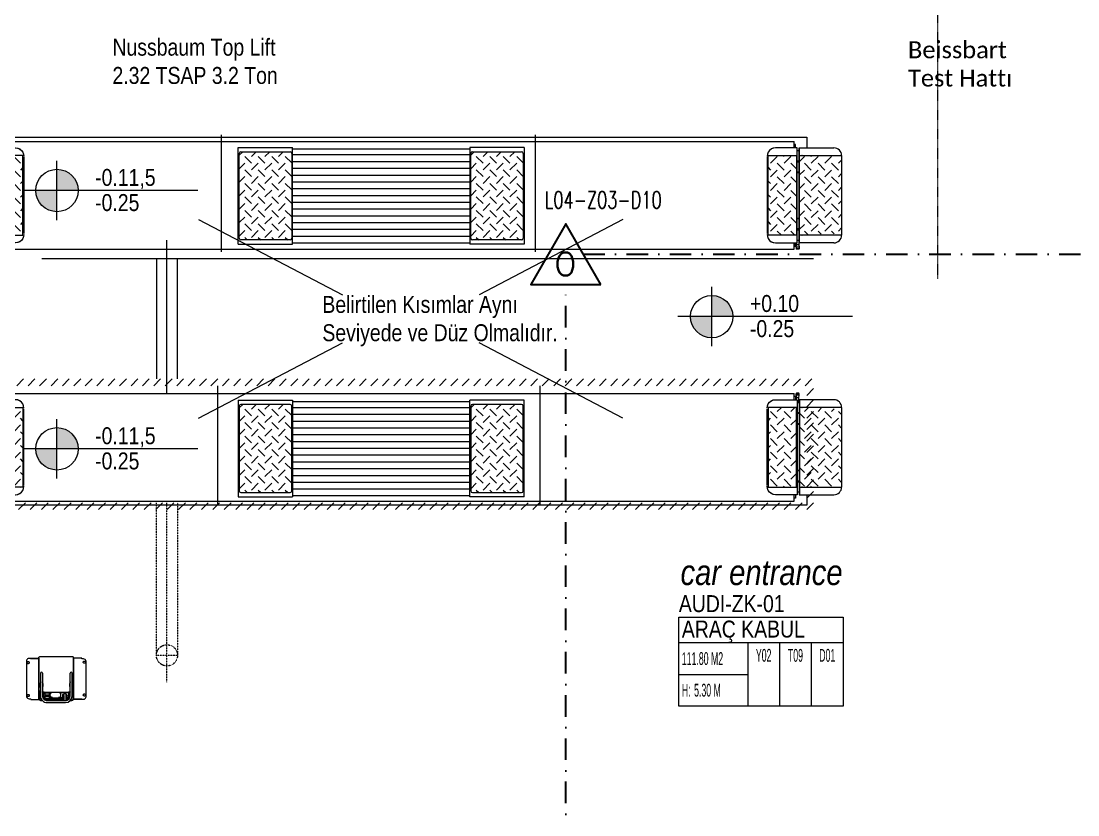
# Model space of a CAD drawing. Extents: x -1133 to 23780, y -1311 to 8245.
# Drawn here: x 1382 to 2005, y 3269 to 3737 of the extents above; entities that cross this region are included whole.
import ezdxf
from ezdxf.enums import TextEntityAlignment as Align

# ---------------------------------------------------------------- set-up
doc = ezdxf.new("R2010")
doc.units = 0
doc.header["$MEASUREMENT"] = 0
for name, pattern in [('DASHDOT', [25.4, 12.7, -6.35, 0, -6.35]), ('DASHDOT2', [0.5, 0.25, -0.125, 0, -0.125]), ('DOT2', [0.125, 0, -0.125]), ('HIDDEN', [0.375, 0.25, -0.125])]:
    doc.linetypes.add(name, pattern=pattern)
doc.layers.get('0').update_dxf_attribs({"color": 9, "lineweight": 9})
for name, color, linetype, lineweight in [('10', 9, 'Continuous', 9), ('20', 9, 'DOT2', 9), ('21', 9, 'Continuous', 9), ('24', 9, 'DASHDOT2', 9), ('32-ekipman', 9, 'Continuous', 9), ('40', 9, 'Continuous', 9), ('E-DEDEKTÖR NUMARALARI', 20, 'Continuous', 30), ('E-KABLO', 7, 'Continuous', 30), ('E-OPTİK DUMAN DEDEKTÖRÜ', 7, 'Continuous', 30)]:
    doc.layers.add(name, color=color, linetype=linetype, lineweight=lineweight)
doc.styles.add('Arial', font='arial.ttf', dxfattribs={"height": 2.5})
doc.styles.add('E-YAZI', font='txttw.shx')
doc.styles.add('MuuM_TEXT-ITALIC', font='ARIALNI.TTF')
doc.styles.add('MuuM_TEXT-STANDART', font='ARIALN.TTF')

# ---------------------------------------------------------------- blocks, each defined once
blk = doc.blocks.new('A$C0F1C398A')
for p, q in [((111.38, 501.1), (111.38, 526)), ((111.38, 526), (158.38, 526)), ((115.98, 524.1), (114.07, 526)), ((115.98, 520.1), (119.98, 524.1)), ((123.98, 524.1), (122.07, 526)), ((123.98, 520.1), (127.98, 524.1)), ((130.07, 526), (131.98, 524.1)), ((131.98, 520.1), (135.98, 524.1)), ((139.98, 524.1), (138.07, 526)), ((139.98, 520.1), (143.98, 524.1)), ((147.98, 524.1), (146.07, 526)), ((147.98, 520.1), (151.98, 524.1)), ((155.98, 524.1), (154.07, 526)), ((158.38, 526), (158.38, 501.1)), ((259.88, 526), (259.88, 501.1)), ((259.88, 526), (306.88, 526)), ((262.29, 524.1), (264.19, 526)), ((270.29, 520.1), (266.29, 524.1)), ((270.29, 524.1), (272.19, 526)), ((278.29, 520.1), (274.29, 524.1)), ((278.29, 524.1), (280.19, 526)), ((286.29, 520.1), (282.29, 524.1)), ((288.19, 526), (286.29, 524.1)), ((294.29, 520.1), (290.29, 524.1)), ((294.29, 524.1), (296.19, 526)), ((302.29, 520.1), (298.29, 524.1)), ((302.29, 524.1), (304.19, 526)), ((306.88, 501.1), (306.88, 526)), ((106.88, 501), (106.88, 521.5)), ((115.98, 516.1), (111.98, 520.1)), ((123.98, 516.1), (119.98, 520.1)), ((127.98, 520.1), (131.98, 516.1)), ((139.98, 516.1), (135.98, 520.1)), ((147.98, 516.1), (143.98, 520.1)), ((155.98, 516.1), (151.98, 520.1)), ((155.98, 520.1), (157.5, 521.62)), ((162.88, 521.5), (162.88, 501.1)), ((255.38, 521.5), (255.38, 501.1)), ((262.29, 520.1), (260.77, 521.62)), ((262.29, 516.1), (266.29, 520.1)), ((270.29, 516.1), (274.29, 520.1)), ((278.29, 516.1), (282.29, 520.1)), ((290.29, 520.1), (286.29, 516.1)), ((294.29, 516.1), (298.29, 520.1)), ((302.29, 516.1), (306.29, 520.1)), ((311.38, 501.1), (311.38, 521.5)), ((115.98, 508.1), (111.98, 512.1)), ((115.98, 512.1), (119.98, 516.1)), ((123.98, 508.1), (119.98, 512.1)), ((123.98, 512.1), (127.98, 516.1)), ((127.98, 512.1), (131.98, 508.1)), ((131.98, 512.1), (135.98, 516.1)), ((139.98, 508.1), (135.98, 512.1)), ((139.98, 512.1), (143.98, 516.1)), ((147.98, 508.1), (143.98, 512.1)), ((147.98, 512.1), (151.98, 516.1)), ((155.98, 508.1), (151.98, 512.1)), ((155.98, 512.1), (157.83, 513.95)), ((262.29, 512.1), (260.44, 513.95)), ((262.29, 508.1), (266.29, 512.1)), ((270.29, 512.1), (266.29, 516.1)), ((270.29, 508.1), (274.29, 512.1)), ((278.29, 512.1), (274.29, 516.1)), ((278.29, 508.1), (282.29, 512.1)), ((286.29, 512.1), (282.29, 516.1)), ((290.29, 512.1), (286.29, 508.1)), ((294.29, 512.1), (290.29, 516.1)), ((294.29, 508.1), (298.29, 512.1)), ((302.29, 512.1), (298.29, 516.1)), ((302.29, 508.1), (306.29, 512.1)), ((100.63, 20.5), (100.63, 505.5)), ((100.63, 505.5), (106.88, 505.5)), ((111.67, 507.79), (111.98, 508.1)), ((115.98, 504.1), (119.98, 508.1)), ((123.98, 504.1), (127.98, 508.1)), ((131.98, 504.1), (135.98, 508.1)), ((139.98, 504.1), (143.98, 508.1)), ((147.98, 504.1), (151.98, 508.1)), ((155.98, 504.1), (158.16, 506.28)), ((262.29, 504.1), (260.11, 506.28)), ((270.29, 504.1), (266.29, 508.1)), ((278.29, 504.1), (274.29, 508.1)), ((286.29, 504.1), (282.29, 508.1)), ((294.29, 504.1), (290.29, 508.1)), ((302.29, 504.1), (298.29, 508.1)), ((306.6, 507.79), (306.29, 508.1)), ((311.38, 505.5), (317.63, 505.5)), ((317.63, 505.5), (317.63, 20.5)), ((106.88, 498.8), (104.88, 498.8)), ((104.88, 498.8), (104.88, 498)), ((162.88, 501.1), (106.88, 501.1)), ((106.88, 501), (106.88, 501.08)), ((162.88, 501), (106.88, 501)), ((162.88, 499.87), (106.88, 499.87)), ((106.88, 499.87), (106.88, 487.07)), ((108.48, 499.87), (108.48, 501)), ((111.38, 499.42), (158.38, 499.42)), ((111.38, 482.63), (111.38, 499.42)), ((111.45, 502.71), (111.45, 502.65)), ((115.08, 500.99), (111.98, 504.1)), ((114.48, 499.87), (114.48, 501)), ((114.48, 500.7), (115.08, 500.7)), ((115.08, 499.87), (115.08, 501)), ((115.98, 496.1), (119.3, 499.42)), ((123.07, 501), (119.98, 504.1)), ((121.08, 499.87), (121.08, 501)), ((121.08, 500.7), (121.38, 500.7)), ((121.38, 499.87), (121.38, 501)), ((123.98, 496.1), (127.3, 499.42)), ((127.98, 504.1), (131.07, 501)), ((131.98, 496.1), (135.3, 499.42)), ((139.07, 501), (135.98, 504.1)), ((139.98, 496.1), (143.3, 499.42)), ((147.07, 501), (143.98, 504.1)), ((147.98, 496.1), (151.3, 499.42)), ((148.38, 499.87), (148.38, 501)), ((148.38, 500.7), (148.68, 500.7)), ((148.68, 501), (148.68, 499.87)), ((155.07, 501), (151.98, 504.1)), ((154.68, 501), (154.68, 499.87)), ((154.68, 500.7), (155.28, 500.7)), ((155.28, 499.87), (155.28, 501)), ((155.98, 496.1), (158.38, 498.51)), ((158.32, 502.65), (158.32, 502.71)), ((158.38, 499.42), (158.38, 482.63)), ((161.28, 499.87), (161.28, 501)), ((161.28, 500.7), (163.97, 500.7)), ((162.88, 501), (162.88, 501.08)), ((162.88, 487.07), (162.88, 499.87)), ((162.88, 499.49), (163.97, 499.49)), ((164.88, 498.8), (162.88, 498.8)), ((163.97, 500.7), (165.47, 500.9)), ((163.97, 500.7), (163.97, 499.49)), ((165.47, 499.3), (163.97, 499.49)), ((164.88, 498), (164.88, 498.8)), ((165.47, 500.9), (166.47, 500.9)), ((165.47, 500.9), (165.47, 499.3)), ((165.47, 499.3), (166.47, 499.3)), ((166.27, 499.5), (166.27, 500.7)), ((166.67, 500.7), (166.67, 499.5)), ((251.6, 500.7), (251.6, 499.5)), ((252.8, 500.9), (251.8, 500.9)), ((252.8, 499.3), (251.8, 499.3)), ((252, 499.5), (252, 500.7)), ((254.3, 500.7), (252.8, 500.9)), ((252.8, 500.9), (252.8, 499.3)), ((252.8, 499.3), (254.3, 499.49)), ((253.38, 498.8), (255.38, 498.8)), ((253.38, 498), (253.38, 498.8)), ((256.98, 500.7), (254.3, 500.7)), ((254.3, 500.7), (254.3, 499.49)), ((255.38, 499.49), (254.3, 499.49)), ((255.38, 501.1), (311.38, 501.1)), ((255.38, 501), (255.38, 501.08)), ((255.38, 501), (311.38, 501)), ((255.38, 499.87), (311.38, 499.87)), ((255.38, 487.07), (255.38, 499.87)), ((256.98, 499.87), (256.98, 501)), ((306.88, 499.42), (259.88, 499.42)), ((259.88, 499.42), (259.88, 498)), ((262.29, 496.1), (259.88, 498.51)), ((259.95, 502.65), (259.95, 502.71)), ((262.98, 499.87), (262.98, 501)), ((263.58, 500.7), (262.98, 500.7)), ((263.19, 501), (266.29, 504.1)), ((263.58, 501), (263.58, 499.87)), ((270.29, 496.1), (266.97, 499.42)), ((269.58, 501), (269.58, 499.87)), ((269.88, 500.7), (269.58, 500.7)), ((269.88, 499.87), (269.88, 501)), ((271.19, 501), (274.29, 504.1)), ((278.29, 496.1), (274.97, 499.42)), ((279.19, 501), (282.29, 504.1)), ((286.29, 496.1), (282.97, 499.42)), ((290.29, 504.1), (287.19, 501)), ((294.29, 496.1), (290.97, 499.42)), ((295.19, 501), (298.29, 504.1)), ((296.88, 499.87), (296.88, 501)), ((297.18, 500.7), (296.88, 500.7)), ((297.18, 499.87), (297.18, 501)), ((302.29, 496.1), (298.97, 499.42)), ((303.18, 500.99), (306.29, 504.1)), ((303.18, 499.87), (303.18, 501)), ((303.78, 500.7), (303.18, 500.7)), ((303.78, 499.87), (303.78, 501)), ((306.82, 502.71), (306.82, 502.65)), ((306.88, 482.63), (306.88, 499.42)), ((309.78, 499.87), (309.78, 501)), ((311.38, 501), (311.38, 501.08)), ((311.38, 499.87), (311.38, 487.07)), ((311.38, 498.8), (313.38, 498.8)), ((311.85, 501.29), (311.72, 501.24)), ((313.38, 498.8), (313.38, 498)), ((103.13, 181.93), (103.13, 498)), ((106.88, 498), (103.13, 498)), ((115.98, 492.1), (111.98, 496.1)), ((123.98, 492.1), (119.98, 496.1)), ((127.98, 496.1), (131.98, 492.1)), ((139.98, 492.1), (135.98, 496.1)), ((147.98, 492.1), (143.98, 496.1)), ((155.98, 492.1), (151.98, 496.1)), ((166.63, 498), (162.88, 498)), ((166.63, 28), (166.63, 498)), ((251.63, 28), (251.63, 498)), ((255.38, 498), (251.63, 498)), ((259.88, 498), (259.88, 482.63)), ((262.29, 492.1), (266.29, 496.1)), ((270.29, 492.1), (274.29, 496.1)), ((278.29, 492.1), (282.29, 496.1)), ((290.29, 496.1), (286.29, 492.1)), ((294.29, 492.1), (298.29, 496.1)), ((302.29, 492.1), (306.29, 496.1)), ((315.13, 498), (311.38, 498)), ((315.13, 28), (315.13, 498)), ((111.38, 491.51), (111.98, 492.1)), ((115.98, 484.1), (111.98, 488.1)), ((115.98, 488.1), (119.98, 492.1)), ((123.98, 484.1), (119.98, 488.1)), ((123.98, 488.1), (127.98, 492.1)), ((127.98, 488.1), (131.98, 484.1)), ((131.98, 488.1), (135.98, 492.1)), ((139.98, 484.1), (135.98, 488.1)), ((139.98, 488.1), (143.98, 492.1)), ((147.98, 484.1), (143.98, 488.1)), ((147.98, 488.1), (151.98, 492.1)), ((155.98, 484.1), (151.98, 488.1)), ((155.98, 488.1), (158.38, 490.51)), ((162.71, 485.79), (162.88, 487.07)), ((255.55, 485.79), (255.38, 487.07)), ((262.29, 488.1), (259.88, 490.51)), ((262.29, 484.1), (266.29, 488.1)), ((270.29, 488.1), (266.29, 492.1)), ((270.29, 484.1), (274.29, 488.1)), ((278.29, 488.1), (274.29, 492.1)), ((278.29, 484.1), (282.29, 488.1)), ((286.29, 488.1), (282.29, 492.1)), ((290.29, 488.1), (286.29, 484.1)), ((294.29, 488.1), (290.29, 492.1)), ((294.29, 484.1), (298.29, 488.1)), ((302.29, 488.1), (298.29, 492.1)), ((302.29, 484.1), (306.29, 488.1)), ((306.88, 491.51), (306.29, 492.1)), ((110.59, 482.22), (111.88, 482.05)), ((158.38, 482.63), (111.38, 482.63)), ((112.38, 482.05), (112.38, 482.04)), ((112.38, 482.04), (157.38, 482.04)), ((118.51, 482.63), (119.98, 484.1)), ((126.51, 482.63), (127.98, 484.1)), ((134.51, 482.63), (135.98, 484.1)), ((142.51, 482.63), (143.98, 484.1)), ((150.51, 482.63), (151.98, 484.1)), ((157.38, 482.05), (157.38, 482.04)), ((259.88, 482.63), (306.88, 482.63)), ((260.88, 482.05), (260.88, 482.04)), ((305.88, 482.04), (260.88, 482.04)), ((267.76, 482.63), (266.29, 484.1)), ((275.76, 482.63), (274.29, 484.1)), ((283.76, 482.63), (282.29, 484.1)), ((291.76, 482.63), (290.29, 484.1)), ((299.76, 482.63), (298.29, 484.1)), ((305.88, 482.05), (305.88, 482.04)), ((307.68, 482.22), (306.38, 482.05)), ((103.13, 28), (103.13, 181.93)), ((110.59, 43.78), (111.88, 43.95)), ((112.38, 43.96), (157.38, 43.96)), ((112.38, 43.95), (112.38, 43.96)), ((157.38, 43.95), (157.38, 43.96)), ((305.88, 43.96), (260.88, 43.96)), ((260.88, 43.95), (260.88, 43.96)), ((305.88, 43.95), (305.88, 43.96)), ((307.68, 43.78), (306.38, 43.95)), ((106.88, 26.13), (106.88, 38.93)), ((158.38, 43.37), (111.38, 43.37)), ((111.38, 43.37), (111.38, 26.58)), ((115.98, 41.9), (111.98, 37.9)), ((115.98, 37.9), (119.98, 33.9)), ((118.51, 43.37), (119.98, 41.9)), ((123.98, 41.9), (119.98, 37.9)), ((123.98, 37.9), (127.98, 33.9)), ((126.51, 43.37), (127.98, 41.9)), ((127.98, 37.9), (131.98, 41.9)), ((131.98, 37.9), (135.98, 33.9)), ((134.51, 43.37), (135.98, 41.9)), ((139.98, 41.9), (135.98, 37.9)), ((139.98, 37.9), (143.98, 33.9)), ((142.51, 43.37), (143.98, 41.9)), ((147.98, 41.9), (143.98, 37.9)), ((147.98, 37.9), (151.98, 33.9)), ((150.51, 43.37), (151.98, 41.9)), ((155.98, 41.9), (151.98, 37.9)), ((155.98, 37.9), (158.38, 35.49)), ((158.38, 26.58), (158.38, 43.37)), ((162.71, 40.21), (162.88, 38.93)), ((162.88, 38.93), (162.88, 26.13)), ((255.55, 40.21), (255.38, 38.93)), ((255.38, 38.93), (255.38, 26.13)), ((259.88, 43.37), (306.88, 43.37)), ((259.88, 26.58), (259.88, 43.37)), ((262.29, 37.9), (259.88, 35.49)), ((262.29, 41.9), (266.29, 37.9)), ((267.76, 43.37), (266.29, 41.9)), ((270.29, 37.9), (266.29, 33.9)), ((270.29, 41.9), (274.29, 37.9)), ((275.76, 43.37), (274.29, 41.9)), ((278.29, 37.9), (274.29, 33.9)), ((278.29, 41.9), (282.29, 37.9)), ((283.76, 43.37), (282.29, 41.9)), ((286.29, 37.9), (282.29, 33.9)), ((290.29, 37.9), (286.29, 41.9)), ((291.76, 43.37), (290.29, 41.9)), ((294.29, 37.9), (290.29, 33.9)), ((294.29, 41.9), (298.29, 37.9)), ((299.76, 43.37), (298.29, 41.9)), ((302.29, 37.9), (298.29, 33.9)), ((302.29, 41.9), (306.29, 37.9)), ((306.88, 41.89), (306.85, 42.22)), ((306.88, 43.37), (306.88, 26.58)), ((311.38, 26.13), (311.38, 38.93)), ((111.38, 34.49), (111.98, 33.9)), ((115.98, 33.9), (111.98, 29.9)), ((123.98, 33.9), (119.98, 29.9)), ((127.98, 29.9), (131.98, 33.9)), ((139.98, 33.9), (135.98, 29.9)), ((147.98, 33.9), (143.98, 29.9)), ((155.98, 33.9), (151.98, 29.9)), ((262.29, 33.9), (266.29, 29.9)), ((270.29, 33.9), (274.29, 29.9)), ((278.29, 33.9), (282.29, 29.9)), ((290.29, 29.9), (286.29, 33.9)), ((294.29, 33.9), (298.29, 29.9)), ((302.29, 33.9), (306.29, 29.9)), ((306.88, 34.49), (306.29, 33.9)), ((106.88, 28), (103.13, 28)), ((104.88, 27.2), (104.88, 28)), ((106.88, 27.2), (104.88, 27.2)), ((162.88, 26.13), (106.88, 26.13)), ((162.88, 25), (106.88, 25)), ((106.88, 25), (106.88, 24.92)), ((106.88, 25), (106.88, 4.5)), ((108.48, 26.13), (108.48, 25)), ((111.38, 26.58), (158.38, 26.58)), ((115.08, 25.01), (111.98, 21.9)), ((114.48, 26.13), (114.48, 25)), ((114.48, 25.3), (115.08, 25.3)), ((115.08, 26.13), (115.08, 25)), ((115.98, 29.9), (119.3, 26.58)), ((123.07, 25), (119.98, 21.9)), ((121.08, 26.13), (121.08, 25)), ((121.08, 25.3), (121.38, 25.3)), ((121.38, 26.13), (121.38, 25)), ((123.98, 29.9), (127.3, 26.58)), ((127.98, 21.9), (131.07, 25)), ((131.98, 29.9), (135.3, 26.58)), ((139.07, 25), (135.98, 21.9)), ((139.98, 29.9), (143.3, 26.58)), ((147.07, 25), (143.98, 21.9)), ((147.98, 29.9), (151.3, 26.58)), ((148.38, 26.13), (148.38, 25)), ((148.38, 25.3), (148.68, 25.3)), ((148.68, 25), (148.68, 26.13)), ((155.07, 25), (151.98, 21.9)), ((154.68, 25), (154.68, 26.13)), ((154.68, 25.3), (155.28, 25.3)), ((155.28, 26.13), (155.28, 25)), ((155.98, 29.9), (158.38, 27.49)), ((161.28, 26.13), (161.28, 25)), ((161.28, 25.3), (163.97, 25.3)), ((166.63, 28), (162.88, 28)), ((164.88, 27.2), (162.88, 27.2)), ((162.88, 26.51), (163.97, 26.51)), ((162.88, 25), (162.88, 24.92)), ((165.47, 26.7), (163.97, 26.51)), ((163.97, 25.3), (163.97, 26.51)), ((163.97, 25.3), (165.47, 25.1)), ((164.88, 28), (164.88, 27.2)), ((165.47, 26.7), (166.47, 26.7)), ((165.47, 25.1), (165.47, 26.7)), ((165.47, 25.1), (166.47, 25.1)), ((166.27, 26.5), (166.27, 25.3)), ((166.67, 25.3), (166.67, 26.5)), ((251.6, 25.3), (251.6, 26.5)), ((251.63, 28), (255.38, 28)), ((252.8, 26.7), (251.8, 26.7)), ((252.8, 25.1), (251.8, 25.1)), ((252, 26.5), (252, 25.3)), ((252.8, 26.7), (254.3, 26.51)), ((252.8, 25.1), (252.8, 26.7)), ((254.3, 25.3), (252.8, 25.1)), ((253.38, 28), (253.38, 27.2)), ((253.38, 27.2), (255.38, 27.2)), ((255.38, 26.51), (254.3, 26.51)), ((254.3, 25.3), (254.3, 26.51)), ((256.98, 25.3), (254.3, 25.3)), ((255.38, 26.13), (311.38, 26.13)), ((255.38, 25), (311.38, 25)), ((255.38, 25), (255.38, 24.92)), ((256.98, 26.13), (256.98, 25)), ((262.29, 29.9), (259.88, 27.49)), ((306.88, 26.58), (259.88, 26.58)), ((262.98, 26.13), (262.98, 25)), ((263.58, 25.3), (262.98, 25.3)), ((263.19, 25), (266.29, 21.9)), ((263.58, 25), (263.58, 26.13)), ((270.29, 29.9), (266.97, 26.58)), ((269.58, 25), (269.58, 26.13)), ((269.88, 25.3), (269.58, 25.3)), ((269.88, 26.13), (269.88, 25)), ((271.19, 25), (274.29, 21.9)), ((278.29, 29.9), (274.97, 26.58)), ((279.19, 25), (282.29, 21.9)), ((286.29, 29.9), (282.97, 26.58)), ((290.29, 21.9), (287.19, 25)), ((294.29, 29.9), (290.97, 26.58)), ((295.19, 25), (298.29, 21.9)), ((296.88, 26.13), (296.88, 25)), ((297.18, 25.3), (296.88, 25.3)), ((297.18, 26.13), (297.18, 25)), ((302.29, 29.9), (298.97, 26.58)), ((303.18, 26.13), (303.18, 25)), ((303.78, 25.3), (303.18, 25.3)), ((303.18, 25.01), (306.29, 21.9)), ((303.78, 26.13), (303.78, 25)), ((309.78, 26.13), (309.78, 25)), ((311.38, 28), (315.13, 28)), ((311.38, 27.2), (313.38, 27.2)), ((311.38, 25), (311.38, 24.92)), ((313.38, 27.2), (313.38, 28)), ((106.88, 20.5), (100.63, 20.5)), ((162.88, 24.9), (106.88, 24.9)), ((111.38, 24.9), (111.38, 0)), ((111.45, 23.29), (111.45, 23.35)), ((115.98, 21.9), (119.98, 17.9)), ((123.98, 21.9), (127.98, 17.9)), ((131.98, 21.9), (135.98, 17.9)), ((139.98, 21.9), (143.98, 17.9)), ((147.98, 21.9), (151.98, 17.9)), ((155.98, 21.9), (158.16, 19.72)), ((158.32, 23.35), (158.32, 23.29)), ((158.38, 0), (158.38, 24.9)), ((162.88, 4.5), (162.88, 24.9)), ((255.38, 24.9), (311.38, 24.9)), ((255.38, 4.5), (255.38, 24.9)), ((259.88, 0), (259.88, 24.9)), ((262.29, 21.9), (260.11, 19.72)), ((270.29, 21.9), (266.29, 17.9)), ((278.29, 21.9), (274.29, 17.9)), ((286.29, 21.9), (282.29, 17.9)), ((294.29, 21.9), (290.29, 17.9)), ((302.29, 21.9), (298.29, 17.9)), ((306.82, 23.29), (306.82, 23.35)), ((306.88, 24.9), (306.88, 0)), ((311.38, 24.9), (311.38, 4.5)), ((317.63, 20.5), (311.38, 20.5)), ((311.85, 24.71), (311.72, 24.76)), ((111.67, 18.21), (111.98, 17.9)), ((115.98, 17.9), (111.98, 13.9)), ((115.98, 13.9), (119.98, 9.9)), ((123.98, 17.9), (119.98, 13.9)), ((123.98, 13.9), (127.98, 9.9)), ((127.98, 13.9), (131.98, 17.9)), ((131.98, 13.9), (135.98, 9.9)), ((139.98, 17.9), (135.98, 13.9)), ((139.98, 13.9), (143.98, 9.9)), ((147.98, 17.9), (143.98, 13.9)), ((147.98, 13.9), (151.98, 9.9)), ((155.98, 17.9), (151.98, 13.9)), ((155.98, 13.9), (157.83, 12.05)), ((262.29, 13.9), (260.44, 12.05)), ((262.29, 17.9), (266.29, 13.9)), ((270.29, 13.9), (266.29, 9.9)), ((270.29, 17.9), (274.29, 13.9)), ((278.29, 13.9), (274.29, 9.9)), ((278.29, 17.9), (282.29, 13.9)), ((286.29, 13.9), (282.29, 9.9)), ((290.29, 13.9), (286.29, 17.9)), ((294.29, 13.9), (290.29, 9.9)), ((294.29, 17.9), (298.29, 13.9)), ((302.29, 13.9), (298.29, 9.9)), ((302.29, 17.9), (306.29, 13.9)), ((306.6, 18.21), (306.29, 17.9)), ((115.98, 9.9), (111.98, 5.9)), ((123.98, 9.9), (119.98, 5.9)), ((127.98, 5.9), (131.98, 9.9)), ((139.98, 9.9), (135.98, 5.9)), ((147.98, 9.9), (143.98, 5.9)), ((155.98, 9.9), (151.98, 5.9)), ((262.29, 9.9), (266.29, 5.9)), ((270.29, 9.9), (274.29, 5.9)), ((278.29, 9.9), (282.29, 5.9)), ((290.29, 5.9), (286.29, 9.9)), ((294.29, 9.9), (298.29, 5.9)), ((302.29, 9.9), (306.29, 5.9)), ((111.38, 0), (158.38, 0)), ((115.98, 1.9), (114.07, 0)), ((115.98, 5.9), (119.98, 1.9)), ((123.98, 1.9), (122.07, 0)), ((123.98, 5.9), (127.98, 1.9)), ((130.07, 0), (131.98, 1.9)), ((131.98, 5.9), (135.98, 1.9)), ((139.98, 1.9), (138.07, 0)), ((139.98, 5.9), (143.98, 1.9)), ((147.98, 1.9), (146.07, 0)), ((147.98, 5.9), (151.98, 1.9)), ((155.98, 1.9), (154.07, 0)), ((155.98, 5.9), (157.5, 4.38)), ((259.88, 0), (306.88, 0)), ((262.29, 5.9), (260.77, 4.38)), ((262.29, 1.9), (264.19, 0)), ((270.29, 5.9), (266.29, 1.9)), ((270.29, 1.9), (272.19, 0)), ((278.29, 5.9), (274.29, 1.9)), ((278.29, 1.9), (280.19, 0)), ((286.29, 5.9), (282.29, 1.9)), ((288.19, 0), (286.29, 1.9)), ((294.29, 5.9), (290.29, 1.9)), ((294.29, 1.9), (296.19, 0)), ((302.29, 5.9), (298.29, 1.9)), ((302.29, 1.9), (304.19, 0))]:
    blk.add_line(p, q)
for points in [[(106.88, 487.07), (107.05, 485.79), (107.55, 484.6), (108.35, 483.58), (109.38, 482.8), (110.59, 482.31), (111.88, 482.14)], [(106.88, 486.98), (107.05, 485.7), (107.55, 484.52), (108.35, 483.5), (109.38, 482.71), (110.59, 482.22)], [(157.88, 482.05), (159.18, 482.22), (160.38, 482.71), (161.42, 483.5), (162.21, 484.52), (162.71, 485.7), (162.88, 486.98)], [(260.38, 482.05), (259.09, 482.22), (257.88, 482.71), (256.85, 483.5), (256.05, 484.52), (255.55, 485.7), (255.38, 486.98)], [(311.38, 487.07), (311.21, 485.79), (310.71, 484.6), (309.92, 483.58), (308.88, 482.8), (307.68, 482.31), (306.38, 482.14)], [(311.38, 486.98), (311.21, 485.7), (310.71, 484.52), (309.92, 483.5), (308.88, 482.71), (307.68, 482.22)], [(157.88, 482.14), (159.18, 482.31), (160.38, 482.8), (161.42, 483.58), (162.21, 484.6), (162.71, 485.79)], [(260.38, 482.14), (259.09, 482.31), (257.88, 482.8), (256.85, 483.58), (256.05, 484.6), (255.55, 485.79)], [(106.88, 38.93), (107.05, 40.21), (107.55, 41.4), (108.35, 42.42), (109.38, 43.2), (110.59, 43.69), (111.88, 43.86)], [(106.88, 39.02), (107.05, 40.3), (107.55, 41.48), (108.35, 42.5), (109.38, 43.29), (110.59, 43.78)], [(157.88, 43.95), (159.18, 43.78), (160.38, 43.29), (161.42, 42.5), (162.21, 41.48), (162.71, 40.3), (162.88, 39.02)], [(157.88, 43.86), (159.18, 43.69), (160.38, 43.2), (161.42, 42.42), (162.21, 41.4), (162.71, 40.21)], [(260.38, 43.95), (259.09, 43.78), (257.88, 43.29), (256.85, 42.5), (256.05, 41.48), (255.55, 40.3), (255.38, 39.02)], [(260.38, 43.86), (259.09, 43.69), (257.88, 43.2), (256.85, 42.42), (256.05, 41.4), (255.55, 40.21)], [(311.38, 38.93), (311.21, 40.21), (310.71, 41.4), (309.92, 42.42), (308.88, 43.2), (307.68, 43.69), (306.38, 43.86)], [(311.38, 39.02), (311.21, 40.3), (310.71, 41.48), (309.92, 42.5), (308.88, 43.29), (307.68, 43.78)]]:
    blk.add_lwpolyline(points)
for centre, radius, start, end in [((111.38, 521.5), 4.5, 90, 180), ((158.38, 521.5), 4.5, 0, 90), ((259.88, 521.5), 4.5, 90, 180), ((306.88, 521.5), 4.5, 0, 90), ((166.47, 500.7), 0.2, 0, 180), ((166.47, 499.5), 0.2, 180, 0), ((251.8, 500.7), 0.2, 0, 180), ((251.8, 499.5), 0.2, 180, 0), ((166.47, 26.5), 0.2, 0, 180), ((166.47, 25.3), 0.2, 180, 0), ((251.8, 26.5), 0.2, 0, 180), ((251.8, 25.3), 0.2, 180, 0), ((111.38, 4.5), 4.5, 180, 270.00001), ((158.38, 4.5), 4.5, 270.00001, 0), ((259.88, 4.5), 4.5, 180, 270.00001), ((306.88, 4.5), 4.5, 270.00001, 0)]:
    blk.add_arc(centre, radius, start, end)
blk = doc.blocks.new('p-mek. tesisat-zemin')
h = blk.add_hatch()
h.set_pattern_fill('DIAPLATE', color=256, scale=90, angle=225, style=0)
h.set_pattern_definition([(225, (185.341, -14), (1e-14, -7.95495), [5.625, -5.625]), (315, (185.341, -17.9775), (7.95495, 1e-14), [5.625, -5.625])])
h.paths.add_polyline_path([(154.34, -65, 0.414214), (155.34, -66), (184.34, -66, 0.414214), (185.34, -65), (185.34, -15, 0.41711), (184.33, -14), (155.33, -14, 0.411323), (154.34, -15)])
h = blk.add_hatch()
h.set_pattern_fill('DIAPLATE', color=256, scale=90, angle=225, style=0)
h.set_pattern_definition([(225, (321.841, -14), (1e-14, -7.95495), [5.625, -5.625]), (315, (321.841, -17.9775), (7.95495, 1e-14), [5.625, -5.625])])
h.paths.add_polyline_path([(321.84, -15, 0.41711), (320.83, -14), (291.83, -14, 0.411323), (290.84, -15), (290.84, -65, 0.414214), (291.84, -66), (320.84, -66, 0.414214), (321.84, -65)])
h = blk.add_hatch()
h.set_pattern_fill('ANSI31', color=256, scale=1.5, angle=180, style=0)
h.set_pattern_definition([(225, (694.9114, 379.1344), (3.367596, -3.367596), [])])
h.paths.add_polyline_path([(493, -225), (493, -148), (0, -148), (0, -225)])
h.paths.add_polyline_path([(489, -221), (489, -152), (4, -152), (4, -221)], flags=16)
h = blk.add_hatch()
h.set_pattern_fill('DIAPLATE', color=256, scale=90, angle=225, style=0)
h.set_pattern_definition([(225, (185.341, -163), (1e-14, -7.95495), [5.625, -5.625]), (315, (185.341, -166.9774), (7.95495, 1e-14), [5.625, -5.625])])
h.paths.add_polyline_path([(154.34, -214, 0.41711), (155.35, -215), (184.35, -215, 0.411323), (185.34, -214), (185.34, -164, 0.414214), (184.34, -163), (155.34, -163, 0.414214), (154.34, -164)])
h = blk.add_hatch()
h.set_pattern_fill('DIAPLATE', color=256, scale=90, angle=225, style=0)
h.set_pattern_definition([(225, (321.841, -163), (1e-14, -7.95495), [5.625, -5.625]), (315, (321.841, -166.9774), (7.95495, 1e-14), [5.625, -5.625])])
h.paths.add_polyline_path([(321.84, -164, 0.414214), (320.84, -163), (291.84, -163, 0.414214), (290.84, -164), (290.84, -214, 0.41711), (291.85, -215), (320.85, -215, 0.411323), (321.84, -214)])
for p, q in [((144, -73), (144, -4)), ((329, -73), (329, -4)), ((153.84, -11.5), (185.84, -11.5)), ((153.84, -68.5), (153.84, -11.5)), ((185.84, -68.5), (185.84, -11.5)), ((185.84, -12.3), (290.34, -12.3)), ((322.34, -11.5), (290.34, -11.5)), ((290.34, -11.5), (290.34, -68.5)), ((322.34, -11.5), (322.34, -68.5)), ((154.34, -65), (154.34, -15)), ((155.34, -14), (184.34, -14)), ((185.34, -15), (185.34, -65)), ((290.34, -15.95), (185.84, -15.95)), ((290.84, -65), (290.84, -15)), ((291.84, -14), (320.84, -14)), ((321.84, -15), (321.84, -65)), ((290.34, -19.95), (185.84, -19.95)), ((290.34, -23.95), (185.84, -23.95)), ((290.34, -27.95), (185.84, -27.95)), ((290.34, -31.95), (185.84, -31.95)), ((290.34, -35.95), (185.84, -35.95)), ((290.34, -39.95), (185.84, -39.95)), ((290.34, -43.95), (185.84, -43.95)), ((290.34, -47.95), (185.84, -47.95)), ((290.34, -51.95), (185.84, -51.95)), ((290.34, -55.95), (185.84, -55.95)), ((290.34, -59.95), (185.84, -59.95)), ((111.63, -156.66), (111.63, -66.12)), ((153.84, -68.5), (185.84, -68.5)), ((184.34, -66), (155.34, -66)), ((290.34, -63.95), (185.84, -63.95)), ((185.84, -67.7), (290.34, -67.7)), ((322.34, -68.5), (290.34, -68.5)), ((320.84, -66), (291.84, -66)), ((38, -77), (493, -77)), ((105.5, -77), (105.5, -148)), ((118, -148), (118, -77)), ((141.5, -152), (141.5, -222.5)), ((331.5, -152), (331.5, -222.5)), ((153.84, -160.5), (185.84, -160.5)), ((153.84, -160.5), (153.84, -217.5)), ((185.84, -160.5), (185.84, -217.5)), ((185.84, -161.3), (290.34, -161.3)), ((322.34, -160.5), (290.34, -160.5)), ((290.34, -217.5), (290.34, -160.5)), ((322.34, -217.5), (322.34, -160.5)), ((154.34, -164), (154.34, -214)), ((184.34, -163), (155.34, -163)), ((185.34, -214), (185.34, -164)), ((290.34, -165.05), (185.84, -165.05)), ((290.84, -164), (290.84, -214)), ((320.84, -163), (291.84, -163)), ((321.84, -214), (321.84, -164)), ((290.34, -169.05), (185.84, -169.05)), ((290.34, -173.05), (185.84, -173.05)), ((290.34, -177.05), (185.84, -177.05)), ((290.34, -181.05), (185.84, -181.05)), ((290.34, -185.05), (185.84, -185.05)), ((290.34, -189.05), (185.84, -189.05)), ((290.34, -193.05), (185.84, -193.05)), ((290.34, -197.05), (185.84, -197.05)), ((290.34, -201.05), (185.84, -201.05)), ((290.34, -205.05), (185.84, -205.05)), ((290.34, -209.05), (185.84, -209.05)), ((153.84, -217.5), (185.84, -217.5)), ((155.34, -215), (184.34, -215)), ((290.34, -213.05), (185.84, -213.05)), ((185.84, -216.7), (290.34, -216.7)), ((322.34, -217.5), (290.34, -217.5)), ((291.84, -215), (320.84, -215)), ((28.97, -314.28), (28.97, -335.08)), ((29.76, -314.67), (29.97, -314.63)), ((30.19, -315.89), (29.97, -315.93)), ((30.48, -312.78), (29.98, -312.86)), ((31.15, -312.78), (30.48, -312.78)), ((31.34, -312.78), (31.15, -312.78)), ((36.3, -312.81), (31.34, -312.78)), ((31.37, -312.63), (36.32, -312.63)), ((31.37, -312.78), (31.37, -312.63)), ((31.38, -312.78), (36.3, -312.78)), ((36.27, -313.03), (36.27, -336.53)), ((36.32, -336.93), (36.32, -312.13)), ((36.62, -312.13), (36.32, -312.13)), ((36.62, -311.83), (36.62, -312.13)), ((56.42, -311.83), (36.62, -311.83)), ((56.42, -312.13), (56.42, -311.83)), ((56.72, -312.13), (56.42, -312.13)), ((56.72, -336.93), (56.72, -312.13)), ((61.22, -312.63), (56.72, -312.63)), ((56.77, -336.53), (56.77, -313.03)), ((61.74, -313.08), (61.66, -313.08)), ((62.57, -313.08), (61.74, -313.08)), ((62.85, -314.37), (63.07, -314.33)), ((63.28, -315.6), (63.07, -315.63)), ((64.06, -335.38), (64.07, -314.58)), ((37.17, -321.43), (37.17, -334.83)), ((38.37, -321.43), (38.37, -334.83)), ((54.67, -334.83), (54.67, -321.43)), ((55.87, -334.83), (55.87, -321.44)), ((37.17, -326.63), (36.97, -327.53)), ((37.17, -327.53), (36.97, -327.53)), ((36.97, -327.53), (36.97, -329.43)), ((38.57, -327.53), (38.37, -326.63)), ((38.57, -327.53), (38.37, -327.53)), ((38.57, -327.53), (38.57, -329.43)), ((54.67, -326.63), (54.47, -327.53)), ((54.47, -327.53), (54.67, -327.53)), ((54.47, -329.43), (54.47, -327.53)), ((56.07, -327.53), (55.87, -326.63)), ((55.87, -327.53), (56.07, -327.53)), ((56.07, -329.43), (56.07, -327.53)), ((29.76, -334.07), (29.97, -334.03)), ((30.18, -335.29), (29.97, -335.33)), ((36.32, -331.67), (36.62, -331.67)), ((36.52, -336.93), (36.52, -331.67)), ((36.62, -331.67), (36.62, -337.23)), ((38.56, -332.45), (38.48, -332.45)), ((38.92, -336.28), (38.92, -332.95)), ((38.92, -336.11), (38.94, -336.19)), ((39.92, -336.29), (39.27, -336.29)), ((39.42, -332.68), (53.62, -332.68)), ((50.87, -336.37), (39.42, -336.37)), ((39.52, -332.68), (39.52, -334.14)), ((42.82, -334.59), (39.52, -334.59)), ((39.52, -334.59), (39.52, -336.16)), ((39.92, -334.15), (39.53, -334.15)), ((39.92, -336.17), (39.53, -336.17)), ((39.92, -334.29), (39.92, -333.05)), ((39.92, -336.32), (39.92, -335.08)), ((39.97, -333.03), (42.37, -333.03)), ((39.97, -334.34), (42.37, -334.34)), ((39.97, -335.05), (42.37, -335.05)), ((39.97, -336.37), (42.37, -336.37)), ((42.38, -334.34), (42.37, -334.34)), ((42.38, -336.37), (42.37, -336.37)), ((42.42, -334.29), (42.42, -333.05)), ((42.81, -334.15), (42.42, -334.15)), ((42.42, -336.32), (42.42, -335.08)), ((42.81, -336.17), (42.42, -336.17)), ((50.87, -336.29), (42.42, -336.29)), ((42.82, -332.68), (42.82, -334.14)), ((42.82, -334.59), (42.82, -336.16)), ((49.12, -332.81), (53.92, -332.81)), ((49.12, -335.73), (49.12, -332.81)), ((49.21, -335.82), (50.77, -335.82)), ((50.12, -334.61), (50.12, -335.11)), ((50.87, -334.7), (50.87, -337.63)), ((52.17, -334.7), (52.17, -337.6)), ((53.77, -336.29), (52.17, -336.29)), ((53.62, -336.37), (52.17, -336.37)), ((52.26, -335.82), (53.82, -335.82)), ((52.92, -334.61), (52.92, -335.11)), ((53.92, -335.73), (53.92, -332.81)), ((54.12, -332.95), (54.12, -336.28)), ((54.31, -332.41), (54.27, -332.38)), ((54.56, -332.45), (54.48, -332.45)), ((56.42, -337.23), (56.42, -331.67)), ((56.42, -331.67), (56.72, -331.67)), ((56.52, -336.93), (56.52, -331.67)), ((62.85, -333.77), (63.06, -333.73)), ((63.28, -335), (63.06, -335.03)), ((30.47, -336.58), (31.29, -336.58)), ((31.29, -336.58), (31.38, -336.58)), ((31.82, -337.03), (36.4, -337.03)), ((36.32, -336.93), (36.52, -336.93)), ((36.62, -337.23), (37.97, -337.23)), ((37.27, -337.53), (38.23, -337.53)), ((50.87, -336.54), (39.42, -336.54)), ((39.73, -337.23), (50.87, -337.23)), ((40.47, -337.53), (50.87, -337.53)), ((41.17, -337.63), (51.87, -337.63)), ((41.17, -338.83), (51.87, -338.83)), ((53.62, -336.54), (52.17, -336.54)), ((52.17, -337.23), (53.3, -337.23)), ((52.17, -337.53), (52.57, -337.53)), ((54.81, -337.53), (55.77, -337.53)), ((55.06, -337.23), (56.42, -337.23)), ((56.72, -336.93), (56.52, -336.93)), ((61.67, -337.03), (56.63, -337.03)), ((56.72, -336.85), (61.7, -336.88)), ((61.65, -336.88), (56.72, -336.88)), ((61.67, -336.88), (61.67, -337.03)), ((61.7, -336.88), (61.89, -336.88)), ((61.89, -336.88), (62.56, -336.88)), ((62.56, -336.88), (63.05, -336.8))]:
    blk.add_line(p, q)
for points in [[(29.98, -312.86), (29.59, -313.07), (29.26, -313.4), (29.05, -313.82), (28.97, -314.28)], [(29.97, -315.93), (29.77, -315.9), (29.59, -315.81), (29.45, -315.66), (29.36, -315.48), (29.32, -315.28), (29.36, -315.08), (29.45, -314.9), (29.59, -314.75), (29.76, -314.67)], [(29.97, -314.63), (30.18, -314.66), (30.36, -314.75), (30.5, -314.9), (30.59, -315.08), (30.62, -315.28), (30.59, -315.48), (30.5, -315.66), (30.36, -315.81), (30.19, -315.89)], [(61.66, -313.08), (61.64, -312.94), (61.57, -312.82), (61.48, -312.72), (61.36, -312.65), (61.22, -312.63)], [(63.07, -315.63), (62.87, -315.6), (62.69, -315.51), (62.54, -315.36), (62.45, -315.18), (62.42, -314.98), (62.45, -314.78), (62.54, -314.6), (62.69, -314.46), (62.85, -314.37)], [(64.07, -314.58), (63.99, -314.12), (63.78, -313.7), (63.45, -313.37), (63.03, -313.16), (62.57, -313.08)], [(63.07, -314.33), (63.27, -314.36), (63.45, -314.46), (63.59, -314.6), (63.69, -314.78), (63.72, -314.98), (63.69, -315.18), (63.59, -315.36), (63.45, -315.51), (63.28, -315.6)], [(28.97, -335.08), (29.04, -335.54), (29.25, -335.96), (29.59, -336.29), (30, -336.51), (30.47, -336.58)], [(29.97, -335.33), (29.77, -335.3), (29.59, -335.21), (29.44, -335.06), (29.35, -334.88), (29.32, -334.68), (29.35, -334.48), (29.44, -334.3), (29.59, -334.15), (29.76, -334.07)], [(29.97, -334.03), (30.17, -334.06), (30.35, -334.15), (30.49, -334.3), (30.59, -334.48), (30.62, -334.68), (30.59, -334.88), (30.49, -335.06), (30.35, -335.21), (30.18, -335.29)], [(38.37, -332.33), (38.4, -332.32), (38.52, -332.31)], [(38.48, -332.45), (38.4, -332.43), (38.37, -332.42)], [(38.52, -332.46), (38.4, -332.45), (38.37, -332.44)], [(38.52, -332.63), (38.4, -332.62), (38.37, -332.6)], [(38.52, -332.31), (38.63, -332.32), (38.73, -332.35), (38.8, -332.41), (38.82, -332.47)], [(38.77, -332.38), (38.73, -332.41), (38.63, -332.45), (38.52, -332.46)], [(38.82, -332.47), (38.8, -332.53), (38.73, -332.58), (38.63, -332.62), (38.52, -332.63)], [(38.75, -332.37), (38.75, -332.38), (38.7, -332.41), (38.63, -332.43), (38.56, -332.45)], [(39.42, -332.68), (39.26, -332.7), (39.12, -332.73), (39.01, -332.79), (38.94, -332.87), (38.92, -332.95)], [(38.92, -336.28), (38.94, -336.36), (39.01, -336.43), (39.12, -336.49), (39.26, -336.53), (39.42, -336.54)], [(38.94, -336.19), (39.01, -336.26), (39.12, -336.32), (39.26, -336.36), (39.42, -336.37)], [(39.27, -336.29), (39.11, -336.27), (38.99, -336.24)], [(39.52, -332.8), (39.52, -332.8), (39.52, -332.81), (39.53, -332.81), (39.53, -332.82), (39.54, -332.82)], [(39.52, -334.14), (39.52, -334.14), (39.52, -334.14), (39.53, -334.15), (39.53, -334.15)], [(39.52, -334.82), (39.52, -334.83), (39.52, -334.83), (39.53, -334.84), (39.53, -334.85), (39.54, -334.85)], [(39.52, -336.16), (39.52, -336.17), (39.52, -336.17), (39.53, -336.17), (39.53, -336.17)], [(39.53, -334.15), (39.53, -334.15), (39.54, -334.14)], [(39.53, -336.17), (39.53, -336.17), (39.54, -336.17)], [(39.97, -333.03), (39.95, -333.03), (39.94, -333.03), (39.93, -333.04), (39.92, -333.05), (39.92, -333.05)], [(39.92, -334.29), (39.92, -334.31), (39.92, -334.32), (39.93, -334.33), (39.94, -334.34), (39.96, -334.34), (39.97, -334.34)], [(39.97, -335.05), (39.95, -335.06), (39.94, -335.06), (39.93, -335.07), (39.92, -335.07), (39.92, -335.08)], [(39.92, -336.32), (39.92, -336.33), (39.92, -336.34), (39.93, -336.35), (39.94, -336.36), (39.96, -336.37), (39.97, -336.37)], [(42.42, -333.05), (42.42, -333.05), (42.41, -333.04), (42.4, -333.03), (42.38, -333.03), (42.37, -333.03)], [(42.42, -335.08), (42.42, -335.07), (42.41, -335.07), (42.4, -335.06), (42.38, -335.06), (42.37, -335.05)], [(42.42, -334.29), (42.42, -334.31), (42.41, -334.32), (42.4, -334.33), (42.39, -334.34), (42.38, -334.34)], [(42.42, -336.32), (42.42, -336.33), (42.41, -336.34), (42.4, -336.35), (42.39, -336.36), (42.38, -336.37)], [(42.82, -332.8), (42.82, -332.8), (42.81, -332.81), (42.81, -332.81), (42.8, -332.82), (42.8, -332.82)], [(42.81, -334.15), (42.8, -334.15), (42.8, -334.14)], [(42.82, -334.82), (42.82, -334.83), (42.81, -334.83), (42.81, -334.84), (42.8, -334.85), (42.8, -334.85)], [(42.81, -336.17), (42.8, -336.17), (42.8, -336.17)], [(42.82, -334.14), (42.82, -334.14), (42.81, -334.14), (42.81, -334.15), (42.81, -334.15)], [(42.82, -336.16), (42.82, -336.17), (42.81, -336.17), (42.81, -336.17), (42.81, -336.17)], [(43.64, -333.07), (43.64, -333.06), (43.66, -333.03), (43.68, -333.02), (43.72, -333), (43.77, -333)], [(43.77, -333.14), (43.72, -333.13), (43.68, -333.12), (43.66, -333.1), (43.64, -333.08), (43.64, -333.07)], [(43.64, -335.48), (43.64, -335.47), (43.66, -335.45), (43.68, -335.43), (43.72, -335.42), (43.77, -335.41)], [(43.77, -335.55), (43.72, -335.55), (43.68, -335.54), (43.66, -335.52), (43.64, -335.49), (43.64, -335.48)], [(43.77, -333), (43.81, -333), (43.85, -333.02), (43.88, -333.03), (43.9, -333.06), (43.9, -333.07)], [(43.9, -333.07), (43.9, -333.08), (43.88, -333.1), (43.85, -333.12), (43.81, -333.13), (43.77, -333.14)], [(43.77, -335.41), (43.81, -335.42), (43.85, -335.43), (43.88, -335.45), (43.9, -335.47), (43.9, -335.48)], [(43.9, -335.48), (43.9, -335.49), (43.88, -335.52), (43.85, -335.54), (43.81, -335.55), (43.77, -335.55)], [(48.14, -333.07), (48.14, -333.06), (48.16, -333.03), (48.18, -333.02), (48.22, -333), (48.27, -333)], [(48.27, -333.14), (48.22, -333.13), (48.18, -333.12), (48.16, -333.1), (48.14, -333.08), (48.14, -333.07)], [(48.14, -335.48), (48.14, -335.47), (48.16, -335.45), (48.18, -335.43), (48.22, -335.42), (48.27, -335.41)], [(48.27, -335.55), (48.22, -335.55), (48.18, -335.54), (48.16, -335.52), (48.14, -335.49), (48.14, -335.48)], [(48.27, -333), (48.31, -333), (48.35, -333.02), (48.38, -333.03), (48.4, -333.06), (48.4, -333.07)], [(48.4, -333.07), (48.4, -333.08), (48.38, -333.1), (48.35, -333.12), (48.31, -333.13), (48.27, -333.14)], [(48.27, -335.41), (48.31, -335.42), (48.35, -335.43), (48.38, -335.45), (48.4, -335.47), (48.4, -335.48)], [(48.4, -335.48), (48.4, -335.49), (48.38, -335.52), (48.35, -335.54), (48.31, -335.55), (48.27, -335.55)], [(49.32, -333.43), (49.27, -333.39), (49.22, -333.35), (49.18, -333.31), (49.15, -333.27), (49.13, -333.23), (49.12, -333.19), (49.12, -333.15)], [(49.21, -335.82), (49.18, -335.82), (49.15, -335.8), (49.13, -335.78), (49.12, -335.76), (49.12, -335.73)], [(49.32, -335.79), (49.27, -335.81), (49.22, -335.82), (49.21, -335.82)], [(50.19, -334.38), (50.14, -334.49), (50.12, -334.61)], [(50.57, -334.56), (50.44, -334.64), (50.32, -334.72), (50.24, -334.81), (50.17, -334.91), (50.13, -335.01), (50.12, -335.11)], [(50.12, -335.11), (50.13, -335.22), (50.17, -335.32), (50.24, -335.42), (50.32, -335.51), (50.44, -335.59), (50.57, -335.67)], [(51.74, -333.87), (51.52, -333.86), (51.3, -333.87), (51.09, -333.89), (50.88, -333.94), (50.7, -334), (50.53, -334.08), (50.39, -334.17), (50.27, -334.27), (50.19, -334.38)], [(50.57, -334.56), (50.64, -334.54), (50.71, -334.53), (50.76, -334.54), (50.81, -334.57), (50.84, -334.61), (50.86, -334.65), (50.87, -334.7)], [(50.57, -335.67), (50.64, -335.71), (50.71, -335.75), (50.76, -335.81), (50.81, -335.86), (50.84, -335.92), (50.86, -335.98), (50.87, -336.03)], [(52.92, -334.61), (52.9, -334.49), (52.85, -334.38), (52.77, -334.27), (52.65, -334.17), (52.51, -334.08), (52.34, -334), (52.15, -333.94), (51.95, -333.89), (51.74, -333.87)], [(52.47, -334.56), (52.4, -334.54), (52.33, -334.53), (52.27, -334.54), (52.23, -334.57), (52.2, -334.61), (52.18, -334.65), (52.17, -334.7)], [(52.47, -335.67), (52.4, -335.71), (52.33, -335.75), (52.27, -335.81), (52.23, -335.86), (52.2, -335.92), (52.18, -335.98), (52.17, -336.03)], [(52.92, -335.11), (52.9, -335.01), (52.87, -334.91), (52.8, -334.81), (52.71, -334.72), (52.6, -334.64), (52.47, -334.56)], [(52.47, -335.67), (52.6, -335.59), (52.71, -335.51), (52.8, -335.42), (52.87, -335.32), (52.9, -335.22), (52.92, -335.11)], [(54.12, -332.95), (54.09, -332.87), (54.02, -332.79), (53.91, -332.73), (53.77, -332.7), (53.62, -332.68)], [(53.62, -336.37), (53.77, -336.36), (53.91, -336.32), (54.02, -336.26)], [(53.62, -336.54), (53.77, -336.53), (53.91, -336.49), (54.02, -336.43), (54.09, -336.36), (54.12, -336.28)], [(53.72, -333.43), (53.77, -333.39), (53.82, -333.35), (53.85, -333.31), (53.88, -333.27), (53.9, -333.23), (53.91, -333.19), (53.92, -333.15)], [(53.72, -335.79), (53.77, -335.81), (53.82, -335.82), (53.83, -335.82)], [(54.05, -336.24), (53.92, -336.27), (53.77, -336.29)], [(53.83, -335.82), (53.85, -335.82), (53.88, -335.8), (53.9, -335.78), (53.91, -335.76), (53.92, -335.73)], [(54.02, -336.26), (54.09, -336.19), (54.12, -336.11)], [(54.22, -332.47), (54.24, -332.41), (54.31, -332.35), (54.4, -332.32), (54.52, -332.31)], [(54.52, -332.63), (54.4, -332.62), (54.31, -332.58), (54.24, -332.53), (54.22, -332.47)], [(54.48, -332.45), (54.4, -332.43), (54.34, -332.41), (54.29, -332.38), (54.28, -332.37)], [(54.52, -332.46), (54.4, -332.45), (54.31, -332.41)], [(54.52, -332.31), (54.63, -332.32), (54.67, -332.33)], [(54.67, -332.44), (54.63, -332.45), (54.52, -332.46)], [(54.67, -332.6), (54.63, -332.62), (54.52, -332.63)], [(54.67, -332.42), (54.63, -332.43), (54.56, -332.45)], [(63.06, -335.03), (62.86, -335), (62.68, -334.91), (62.54, -334.76), (62.44, -334.58), (62.41, -334.38), (62.44, -334.18), (62.54, -334), (62.68, -333.86), (62.85, -333.77)], [(63.05, -336.8), (63.44, -336.6), (63.77, -336.26), (63.99, -335.85), (64.06, -335.38)], [(63.06, -333.73), (63.26, -333.76), (63.44, -333.86), (63.59, -334), (63.68, -334.18), (63.71, -334.38), (63.68, -334.58), (63.59, -334.76), (63.44, -334.91), (63.28, -335)], [(31.38, -336.58), (31.4, -336.72), (31.46, -336.85), (31.56, -336.95), (31.68, -337.01), (31.82, -337.03)]]:
    blk.add_lwpolyline(points)
for centre, radius, start, end in [((155.34, -15), 1, 90, 180), ((184.34, -15), 1, 360, 90), ((291.84, -15), 1, 90, 180), ((320.84, -15), 1, 360, 90), ((155.34, -65), 1, 180, 270), ((184.34, -65), 1, 270, 360), ((291.84, -65), 1, 180, 270), ((320.84, -65), 1, 270, 360), ((155.34, -164), 1, 90, 180), ((184.34, -164), 1, 0, 90), ((291.84, -164), 1, 90, 180), ((320.84, -164), 1, 0, 90), ((155.34, -214), 1, 180, 270), ((184.34, -214), 1, 270, 0), ((291.84, -214), 1, 180, 270), ((320.84, -214), 1, 270, 0), ((37.27, -313.03), 1, 162.62412, 180), ((55.77, -313.03), 1, 0, 17.37588), ((37.77, -321.43), 0.6, 0, 180), ((55.27, -321.43), 0.6, 0, 180), ((37.77, -329.43), 0.8, 180, 221.45174), ((37.77, -329.43), 0.8, 318.54826, 0), ((55.27, -329.43), 0.8, 180, 221.45174), ((55.27, -329.43), 0.8, 318.6203, 0), ((41.17, -334.83), 4, 180, 270.00001), ((41.17, -334.83), 2.8, 180, 270.00001), ((51.87, -334.83), 2.8, 270.00001, 0), ((51.87, -334.83), 4, 270.00001, 0), ((37.27, -336.53), 1, 180, 197.37589), ((37.27, -336.53), 1, 203.78637, 270.00001), ((55.77, -336.53), 1, 270.00001, 336.21363), ((55.77, -336.53), 1, 342.62411, 0)]:
    blk.add_arc(centre, radius, start, end)
at = {"layer": '20', "linetype": 'HIDDEN', "ltscale": 0.5}
for p, q in [((105.5, -311), (105.5, -221)), ((111.63, -326.72), (111.63, -221)), ((118, -221), (118, -311)), ((118, -311), (105.5, -311))]:
    blk.add_line(p, q, dxfattribs=at)
blk.add_circle((111.75, -311), 6.25, dxfattribs=at)
at = {"layer": '40', "rotation": 270}
blk.add_blockref('A$C0F1C398A', (-16.5, 95.13), dxfattribs=at)
blk = doc.blocks.new('0_elevationtarget-p')
h = blk.add_hatch(color=256)
h.paths.add_polyline_path([(2.5, 0, 0.414214), (0, 2.5), (0, 0)])
h.paths.add_polyline_path([(0, 0), (-2.5, 0, 0.414214), (0, -2.5)])
blk.add_line((0, -3.5), (0, 3.5))
blk.add_lwpolyline([(16.6, 0), (-4, 0)])
blk.add_circle((0, 0), 2.5)
at = {"style": 'Arial'}
blk.add_attdef('BITMISKOT', text='', height=2, dxfattribs=at).set_placement((4.5, 0), align=Align.BOTTOM_LEFT)
blk.add_attdef('KABAKOT', text='', height=2, dxfattribs=at).set_placement((4.5, -0.59), align=Align.TOP_LEFT)
blk = doc.blocks.new('P-AKS_AUDI')
at = {"layer": '24'}
blk.add_lwpolyline([(-2800, 800), (-2800, 1250)], dxfattribs=at)
blk = doc.blocks.new('0_roomno2')
blk.add_lwpolyline([(19.38, -10.5), (0, -10.5), (0, 0), (19.38, 0)], close=True)
for points in [[(0, -3), (19.38, -3)], [(8.12, -3), (8.12, -10.5)], [(11.88, -3), (11.88, -10.5)], [(15.62, -3), (15.62, -10.5)], [(0, -6.75), (8.12, -6.75)]]:
    blk.add_lwpolyline(points)
at = {"style": 'MuuM_TEXT-STANDART', "width": 0.6}
blk.add_text('H:', height=1.5, dxfattribs=at).set_placement((0.35, -8.61), align=Align.MIDDLE_LEFT)
at = {"style": 'Arial'}
blk.add_attdef('ODANO', (0, 1.17), '', height=2, dxfattribs=at)
blk.add_attdef('MEKANADI', text='', height=2, dxfattribs=at).set_placement((0.35, -3), align=Align.BOTTOM_LEFT)
at = {"style": 'MuuM_TEXT-STANDART', "width": 0.6}
for tag, p in [('YER01', (10, -4.5)), ('TAVAN01', (13.75, -4.5)), ('DUVAR01', (17.5, -4.5)), ('YER02', (10, -6.75)), ('TAVAN02', (13.75, -6.75)), ('DUVAR02', (17.5, -6.75)), ('YER03', (10, -9)), ('TAVAN03', (13.75, -9)), ('DUVAR03', (17.5, -9))]:
    blk.add_attdef(tag, text='', height=1.5, dxfattribs=at).set_placement(p, align=Align.MIDDLE_CENTER)
for tag, p in [('M2', (0.35, -4.88)), ('TEMIZTAVANYUKSEKLIGI', (1.8, -8.61))]:
    blk.add_attdef(tag, text='', height=1.5, dxfattribs=at).set_placement(p, align=Align.MIDDLE_LEFT)
blk = doc.blocks.new('p-zemin kat')
at = {"layer": '21'}
ref = blk.add_blockref('0_roomno2', (1769.76, 3385.51), dxfattribs=dict(at, xscale=5, yscale=5, zscale=5))
ref.add_attrib('ODANO', 'AUDI-ZK-01', dxfattribs={"layer": '0', "height": 10, "style": 'MuuM_TEXT-STANDART'}).set_placement((1769.76, 3385.51), align=Align.BOTTOM_LEFT)
ref.add_attrib('MEKANADI', 'ARAÇ KABUL', dxfattribs={"layer": '0', "height": 10, "style": 'MuuM_TEXT-STANDART'}).set_placement((1771.51, 3370.51), align=Align.BOTTOM_LEFT)
ref.add_attrib('M2', '111.80 M2', dxfattribs={"layer": '0', "height": 7.5, "style": 'MuuM_TEXT-STANDART', "width": 0.6}).set_placement((1771.51, 3361.13), align=Align.MIDDLE_LEFT)
ref.add_attrib('TEMIZTAVANYUKSEKLIGI', '5.30 M', dxfattribs={"layer": '0', "height": 7.5, "style": 'MuuM_TEXT-STANDART', "width": 0.6}).set_placement((1778.76, 3342.47), align=Align.MIDDLE_LEFT)
ref.add_attrib('YER01', 'Y02', dxfattribs={"layer": '0', "height": 7.5, "style": 'MuuM_TEXT-STANDART', "width": 0.6}).set_placement((1819.76, 3363.01), align=Align.MIDDLE_CENTER)
ref.add_attrib('TAVAN01', 'T09', dxfattribs={"layer": '0', "height": 7.5, "style": 'MuuM_TEXT-STANDART', "width": 0.6}).set_placement((1838.51, 3363.01), align=Align.MIDDLE_CENTER)
ref.add_attrib('DUVAR01', 'D01', dxfattribs={"layer": '0', "height": 7.5, "style": 'MuuM_TEXT-STANDART', "width": 0.6}).set_placement((1857.26, 3363.01), align=Align.MIDDLE_CENTER)
at = {"layer": '24'}
blk.add_blockref('P-AKS_AUDI', (4722.5, 2785), dxfattribs=at)
at = {"layer": '40', "insert": (1818.52, 3411.83), "char_height": 15, "width": 335.6561, "attachment_point": 5, "style": 'MuuM_TEXT-ITALIC'}
blk.add_mtext('car entrance', dxfattribs=at)
blk = doc.blocks.new('100_OPTİK DUMAN DEDEKTÖRÜ 085')
at = {"layer": 'E-OPTİK DUMAN DEDEKTÖRÜ', "color": 4}
blk.add_lwpolyline([(2.059, 0), (0, 3.566), (-2.059, 0)], close=True, dxfattribs=at)
at = {"layer": 'E-OPTİK DUMAN DEDEKTÖRÜ', "color": 3, "style": 'E-YAZI'}
blk.add_text('O', height=1.36, dxfattribs=at).set_placement((-0.022, 1.201), align=Align.MIDDLE)

msp = doc.modelspace()

# ---------------------------------------------------------------- linework, layer by layer
at = {"layer": '21'}
for p, q in [((1486.6, 3620.06), (1571.45, 3575.68)), ((1736.82, 3620.06), (1651.97, 3575.68)), ((1486.6, 3502.94), (1571.45, 3547.32)), ((1736.82, 3502.94), (1651.97, 3547.32))]:
    msp.add_line(p, q, dxfattribs=at)
at = {"layer": 'E-KABLO', "color": 6, "linetype": 'DASHDOT'}
for p, q in [((1713.4, 3599.52), (2026.23, 3599.52)), ((1703.1, 3097.35), (1703.1, 3581.7))]:
    msp.add_line(p, q, dxfattribs=at)

# ---------------------------------------------------------------- block references
at = {"layer": '10'}
msp.add_blockref('p-zemin kat', (0, 0), dxfattribs=at)
at = {"layer": '21'}
ref = msp.add_blockref('0_elevationtarget-p', (1403.12, 3637.1), dxfattribs=dict(at, xscale=5, yscale=5, zscale=0.5))
ref.add_attrib('BITMISKOT', '-0.11,5', dxfattribs={"layer": '0', "height": 10, "style": 'MuuM_TEXT-STANDART'}).set_placement((1425.62, 3636.83), align=Align.BOTTOM_LEFT)
ref.add_attrib('KABAKOT', '-0.25', dxfattribs={"layer": '0', "height": 10, "style": 'MuuM_TEXT-STANDART'}).set_placement((1425.62, 3622), align=Align.BOTTOM_LEFT)
ref = msp.add_blockref('0_elevationtarget-p', (1789.15, 3562.75), dxfattribs=dict(at, xscale=5, yscale=5, zscale=0.5))
ref.add_attrib('BITMISKOT', '+0.10', dxfattribs={"layer": '0', "height": 10, "style": 'MuuM_TEXT-STANDART'}).set_placement((1811.65, 3562.48), align=Align.BOTTOM_LEFT)
ref.add_attrib('KABAKOT', '-0.25', dxfattribs={"layer": '0', "height": 10, "style": 'MuuM_TEXT-STANDART'}).set_placement((1811.65, 3547.65), align=Align.BOTTOM_LEFT)
ref = msp.add_blockref('0_elevationtarget-p', (1403.12, 3484.77), dxfattribs=dict(at, xscale=5, yscale=5, zscale=0.5))
ref.add_attrib('BITMISKOT', '-0.11,5', dxfattribs={"layer": '0', "height": 10, "style": 'MuuM_TEXT-STANDART'}).set_placement((1425.62, 3484.5), align=Align.BOTTOM_LEFT)
ref.add_attrib('KABAKOT', '-0.25', dxfattribs={"layer": '0', "height": 10, "style": 'MuuM_TEXT-STANDART'}).set_placement((1425.62, 3469.66), align=Align.BOTTOM_LEFT)
at = {"layer": '32-ekipman'}
msp.add_blockref('p-mek. tesisat-zemin', (1356.21, 3674), dxfattribs=at)
at = {"layer": 'E-OPTİK DUMAN DEDEKTÖRÜ', "xscale": 10, "yscale": 10, "zscale": 10}
msp.add_blockref('100_OPTİK DUMAN DEDEKTÖRÜ 085', (1703.1, 3581.7), dxfattribs=at)

# ---------------------------------------------------------------- texts
at = {"layer": '21', "char_height": 10, "width": 214.3961, "attachment_point": 7, "style": 'MuuM_TEXT-STANDART'}
for s, insert in [('Nussbaum Top Lift\\P2.32 TSAP 3.2 Ton', (1435.84, 3699.81)), ('{\\fCalibri|b0|i0|c162|p34;Beissbart\\P\\fCalibri|b0|i0|c0|p34;Test Hattı}', (1904.84, 3698.29)), ('Belirtilen Kısımlar Aynı\\PSeviyede ve Düz Olmalıdır.', (1559.59, 3545.24))]:
    msp.add_mtext(s, dxfattribs=dict(at, insert=insert))
at = {"layer": 'E-DEDEKTÖR NUMARALARI', "style": 'E-YAZI', "width": 0.7}
msp.add_text('L04-Z03-D10', height=10, dxfattribs=at).set_placement((1690.65, 3626.52))

doc.saveas('drawing.dxf')
